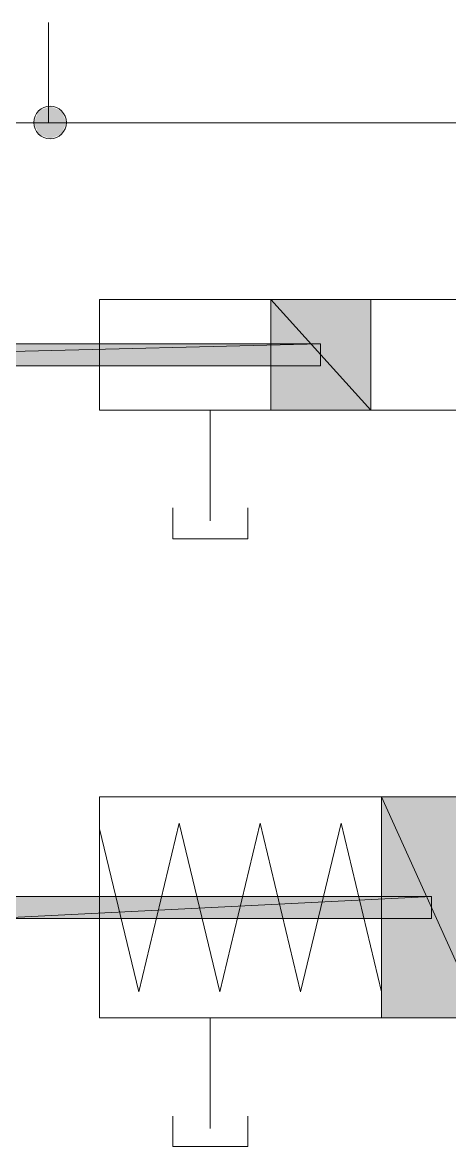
# Model space of a CAD drawing. Header units: inches. Extents: x -45549 to -45252, y 2679 to 2889.
# Drawn here: x -45504.27 to -45500.49, y 2716.43 to 2726.37 of the extents above; entities that cross this region are included whole.
import ezdxf

# ---------------------------------------------------------------- set-up
doc = ezdxf.new("R2010")
doc.units = ezdxf.units.IN
doc.header["$MEASUREMENT"] = 0
doc.layers.add('katman 1', color=7, linetype='Continuous')

msp = doc.modelspace()

# ---------------------------------------------------------------- linework, layer by layer
at = {"layer": 'katman 1', "color": 7, "lineweight": 9}
for p, q in [((-45504.0389, 2726.3686), (-45504.0389, 2725.4805)), ((-45504.0389, 2725.527), (-45504.0389, 2726.3221)), ((-45511.4544, 2725.4805), (-45498.6966, 2725.4805)), ((-45503.5889, 2723.9172), (-45503.5889, 2722.9396)), ((-45503.5889, 2723.9172), (-45499.6742, 2723.9172)), ((-45502.0727, 2722.9396), (-45502.0727, 2723.9172)), ((-45502.0727, 2723.9172), (-45501.1906, 2722.9396)), ((-45502.0727, 2722.9396), (-45502.0727, 2723.9172)), ((-45501.1906, 2722.9395), (-45502.0727, 2723.9171)), ((-45502.0727, 2723.9171), (-45501.1906, 2723.9171)), ((-45501.1906, 2722.9395), (-45502.0727, 2723.9171)), ((-45501.1906, 2723.9171), (-45501.1906, 2722.9395)), ((-45501.1906, 2723.9171), (-45501.1906, 2722.9395)), ((-45509.4542, 2723.5261), (-45501.6337, 2723.5261)), ((-45501.6337, 2723.5261), (-45509.4542, 2723.3306)), ((-45501.6337, 2723.5261), (-45509.4542, 2723.3306)), ((-45509.4542, 2723.5261), (-45501.6337, 2723.5261)), ((-45509.4542, 2723.3306), (-45501.6337, 2723.5261)), ((-45501.6337, 2723.5261), (-45501.6337, 2723.3306)), ((-45501.6337, 2723.5261), (-45501.6337, 2723.3306)), ((-45501.6337, 2723.3306), (-45509.4542, 2723.3306)), ((-45501.6337, 2723.3306), (-45509.4542, 2723.3306)), ((-45499.6742, 2722.9396), (-45503.5889, 2722.9396)), ((-45502.6112, 2722.9396), (-45502.6112, 2721.9619)), ((-45501.1906, 2722.9396), (-45502.0727, 2722.9396)), ((-45501.1906, 2722.9396), (-45502.0727, 2722.9396)), ((-45502.9415, 2721.8012), (-45502.9415, 2722.075)), ((-45502.2767, 2721.8012), (-45502.2767, 2722.075)), ((-45502.2767, 2721.8012), (-45502.9415, 2721.8012)), ((-45503.5889, 2719.5202), (-45503.5889, 2717.5651)), ((-45503.5889, 2719.5202), (-45499.6743, 2719.5202)), ((-45500.2131, 2717.5651), (-45501.0951, 2719.5202)), ((-45500.2131, 2717.5651), (-45501.0951, 2719.5202)), ((-45501.0951, 2717.5652), (-45501.0951, 2719.5202)), ((-45501.0951, 2719.5202), (-45500.2131, 2717.5652)), ((-45503.5889, 2719.2378), (-45503.2413, 2717.7954)), ((-45502.885, 2719.2856), (-45503.2413, 2717.7954)), ((-45502.885, 2719.2856), (-45502.5244, 2717.7954)), ((-45502.1681, 2719.2856), (-45502.5244, 2717.7954)), ((-45502.1681, 2719.2856), (-45501.8118, 2717.7954)), ((-45501.4513, 2719.2856), (-45501.8118, 2717.7955)), ((-45501.4513, 2719.2856), (-45501.095, 2717.7955)), ((-45504.5665, 2718.6384), (-45500.6517, 2718.6384)), ((-45500.6517, 2718.6384), (-45504.5665, 2718.4429)), ((-45500.6517, 2718.6384), (-45504.5665, 2718.4429)), ((-45504.5665, 2718.6384), (-45500.6517, 2718.6384)), ((-45504.5665, 2718.4429), (-45500.6519, 2718.6384)), ((-45500.6519, 2718.6384), (-45500.6519, 2718.4429)), ((-45500.6519, 2718.4429), (-45504.5665, 2718.4429)), ((-45500.6519, 2718.4429), (-45504.5665, 2718.4429)), ((-45499.6743, 2717.5651), (-45503.5889, 2717.5651)), ((-45502.6112, 2717.5652), (-45502.6112, 2716.5876)), ((-45500.2131, 2717.5652), (-45501.0951, 2717.5652)), ((-45500.2131, 2717.5652), (-45501.0951, 2717.5652)), ((-45502.9415, 2716.4268), (-45502.9415, 2716.6962)), ((-45502.2767, 2716.4268), (-45502.2767, 2716.6962)), ((-45502.2767, 2716.4268), (-45502.9415, 2716.4268))]:
    msp.add_line(p, q, dxfattribs=at)
at = {"layer": 'katman 1', "color": 7, "lineweight": 5}
for p, q in [((-45501.0951, 2719.5202), (-45500.2131, 2719.5202)), ((-45501.0951, 2717.5652), (-45501.0951, 2719.5202)), ((-45500.6519, 2718.6384), (-45500.6519, 2718.4429))]:
    msp.add_line(p, q, dxfattribs=at)
at = {"layer": 'katman 1', "color": 7, "lineweight": 9}
msp.add_open_spline([(-45504.1701, 2725.4839), (-45504.1701, 2725.4042), (-45504.1056, 2725.3397), (-45504.0259, 2725.3397), (-45503.9462, 2725.3397), (-45503.8819, 2725.4042), (-45503.8819, 2725.4839), (-45503.8819, 2725.5636), (-45503.9462, 2725.6281), (-45504.0259, 2725.6281), (-45504.1056, 2725.6281), (-45504.1701, 2725.5636), (-45504.1701, 2725.4839)], degree=3, knots=[0, 0, 0, 0, 1, 1, 1, 2, 2, 2, 3, 3, 3, 4, 4, 4, 4], dxfattribs=at)
msp.add_open_spline([(-45504.1701, 2725.4839), (-45504.1701, 2725.4042), (-45504.1056, 2725.3397), (-45504.0259, 2725.3397), (-45503.9462, 2725.3397), (-45503.8819, 2725.4042), (-45503.8819, 2725.4839), (-45503.8819, 2725.5636), (-45503.9462, 2725.6281), (-45504.0259, 2725.6281), (-45504.1056, 2725.6281), (-45504.1701, 2725.5636), (-45504.1701, 2725.4839)], degree=3, knots=[0, 0, 0, 0, 1, 1, 1, 2, 2, 2, 3, 3, 3, 4, 4, 4, 4], dxfattribs=at)
at = {"layer": 'katman 1', "color": 7, "linetype": 'Continuous', "lineweight": 9}
for points in [[(-45504.1279, 2725.3819), (-45504.1701, 2725.4839), (-45504.1279, 2725.5859)], [(-45504.0259, 2725.3397), (-45504.1279, 2725.5859), (-45504.0259, 2725.6281)], [(-45504.1279, 2725.3819), (-45504.1279, 2725.5859), (-45504.0259, 2725.3397)], [(-45504.0259, 2725.3397), (-45504.0259, 2725.6281), (-45503.924, 2725.3819)], [(-45503.924, 2725.3819), (-45504.0259, 2725.6281), (-45503.924, 2725.5859)], [(-45503.924, 2725.3819), (-45503.924, 2725.5859), (-45503.8819, 2725.4839)], [(-45502.0727, 2722.9396), (-45502.0727, 2723.9172), (-45501.1906, 2722.9396)], [(-45501.1906, 2722.9395), (-45502.0727, 2723.9171), (-45501.1906, 2723.9171)], [(-45509.4542, 2723.3306), (-45509.4542, 2723.5261), (-45501.6337, 2723.5261)], [(-45501.6337, 2723.3306), (-45509.4542, 2723.3306), (-45501.6337, 2723.5261)], [(-45500.2131, 2717.5651), (-45501.0951, 2719.5202), (-45500.2131, 2719.5202)], [(-45501.0951, 2717.5652), (-45501.0951, 2719.5202), (-45500.2131, 2717.5652)], [(-45504.5665, 2718.4429), (-45504.5665, 2718.6384), (-45500.6517, 2718.6384)], [(-45500.6519, 2718.4429), (-45504.5665, 2718.4429), (-45500.6519, 2718.6384)]]:
    msp.add_solid(points, dxfattribs=at)

doc.saveas('drawing.dxf')
